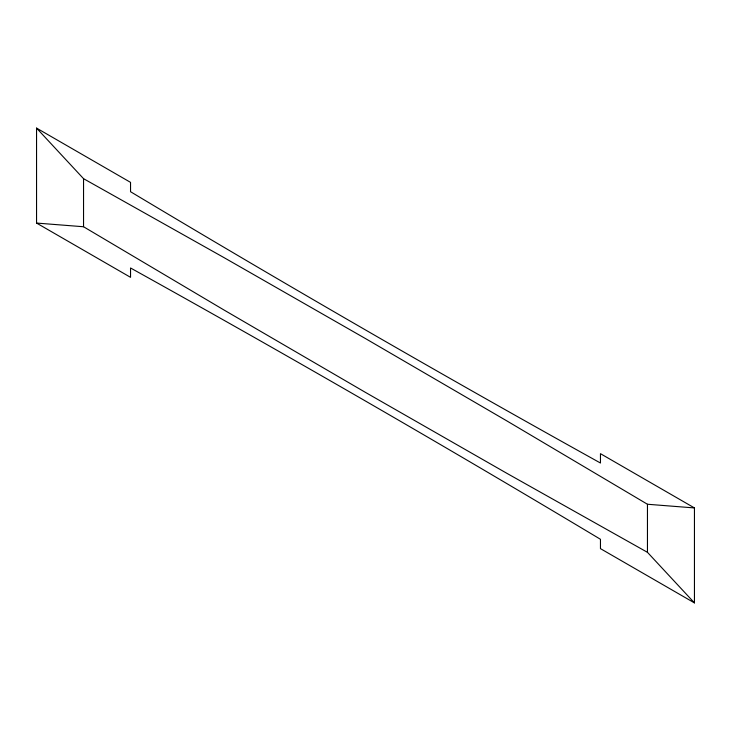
<?xml version="1.0" encoding="UTF-8"?>
<svg xmlns="http://www.w3.org/2000/svg" width="731" height="731" viewBox="0 0 731 731"><rect width="100%" height="100%" fill="white"/><g stroke="black" fill="none" stroke-linecap="round" stroke-linejoin="round"><path stroke-width="1.1" d="M36.55 223.065L83.544 226.747L224.033 310.026L365.5 392.419L506.967 473.377L647.456 552.325L694.45 602.901L694.45 507.935L600.462 453.677L600.462 463.025C442.328 375.204 285.684 284.697 130.538 191.714L130.538 182.366L36.55 128.099L36.55 223.065L130.538 277.323L130.538 267.975C288.672 355.796 445.316 446.303 600.462 539.286L600.462 548.634L694.45 602.901M36.55 128.099L83.544 178.675L224.033 257.623L365.5 338.581L506.967 420.974L647.456 504.253L694.45 507.935M647.456 504.253L647.456 552.325M83.544 178.675L83.544 226.747"/></g></svg>
